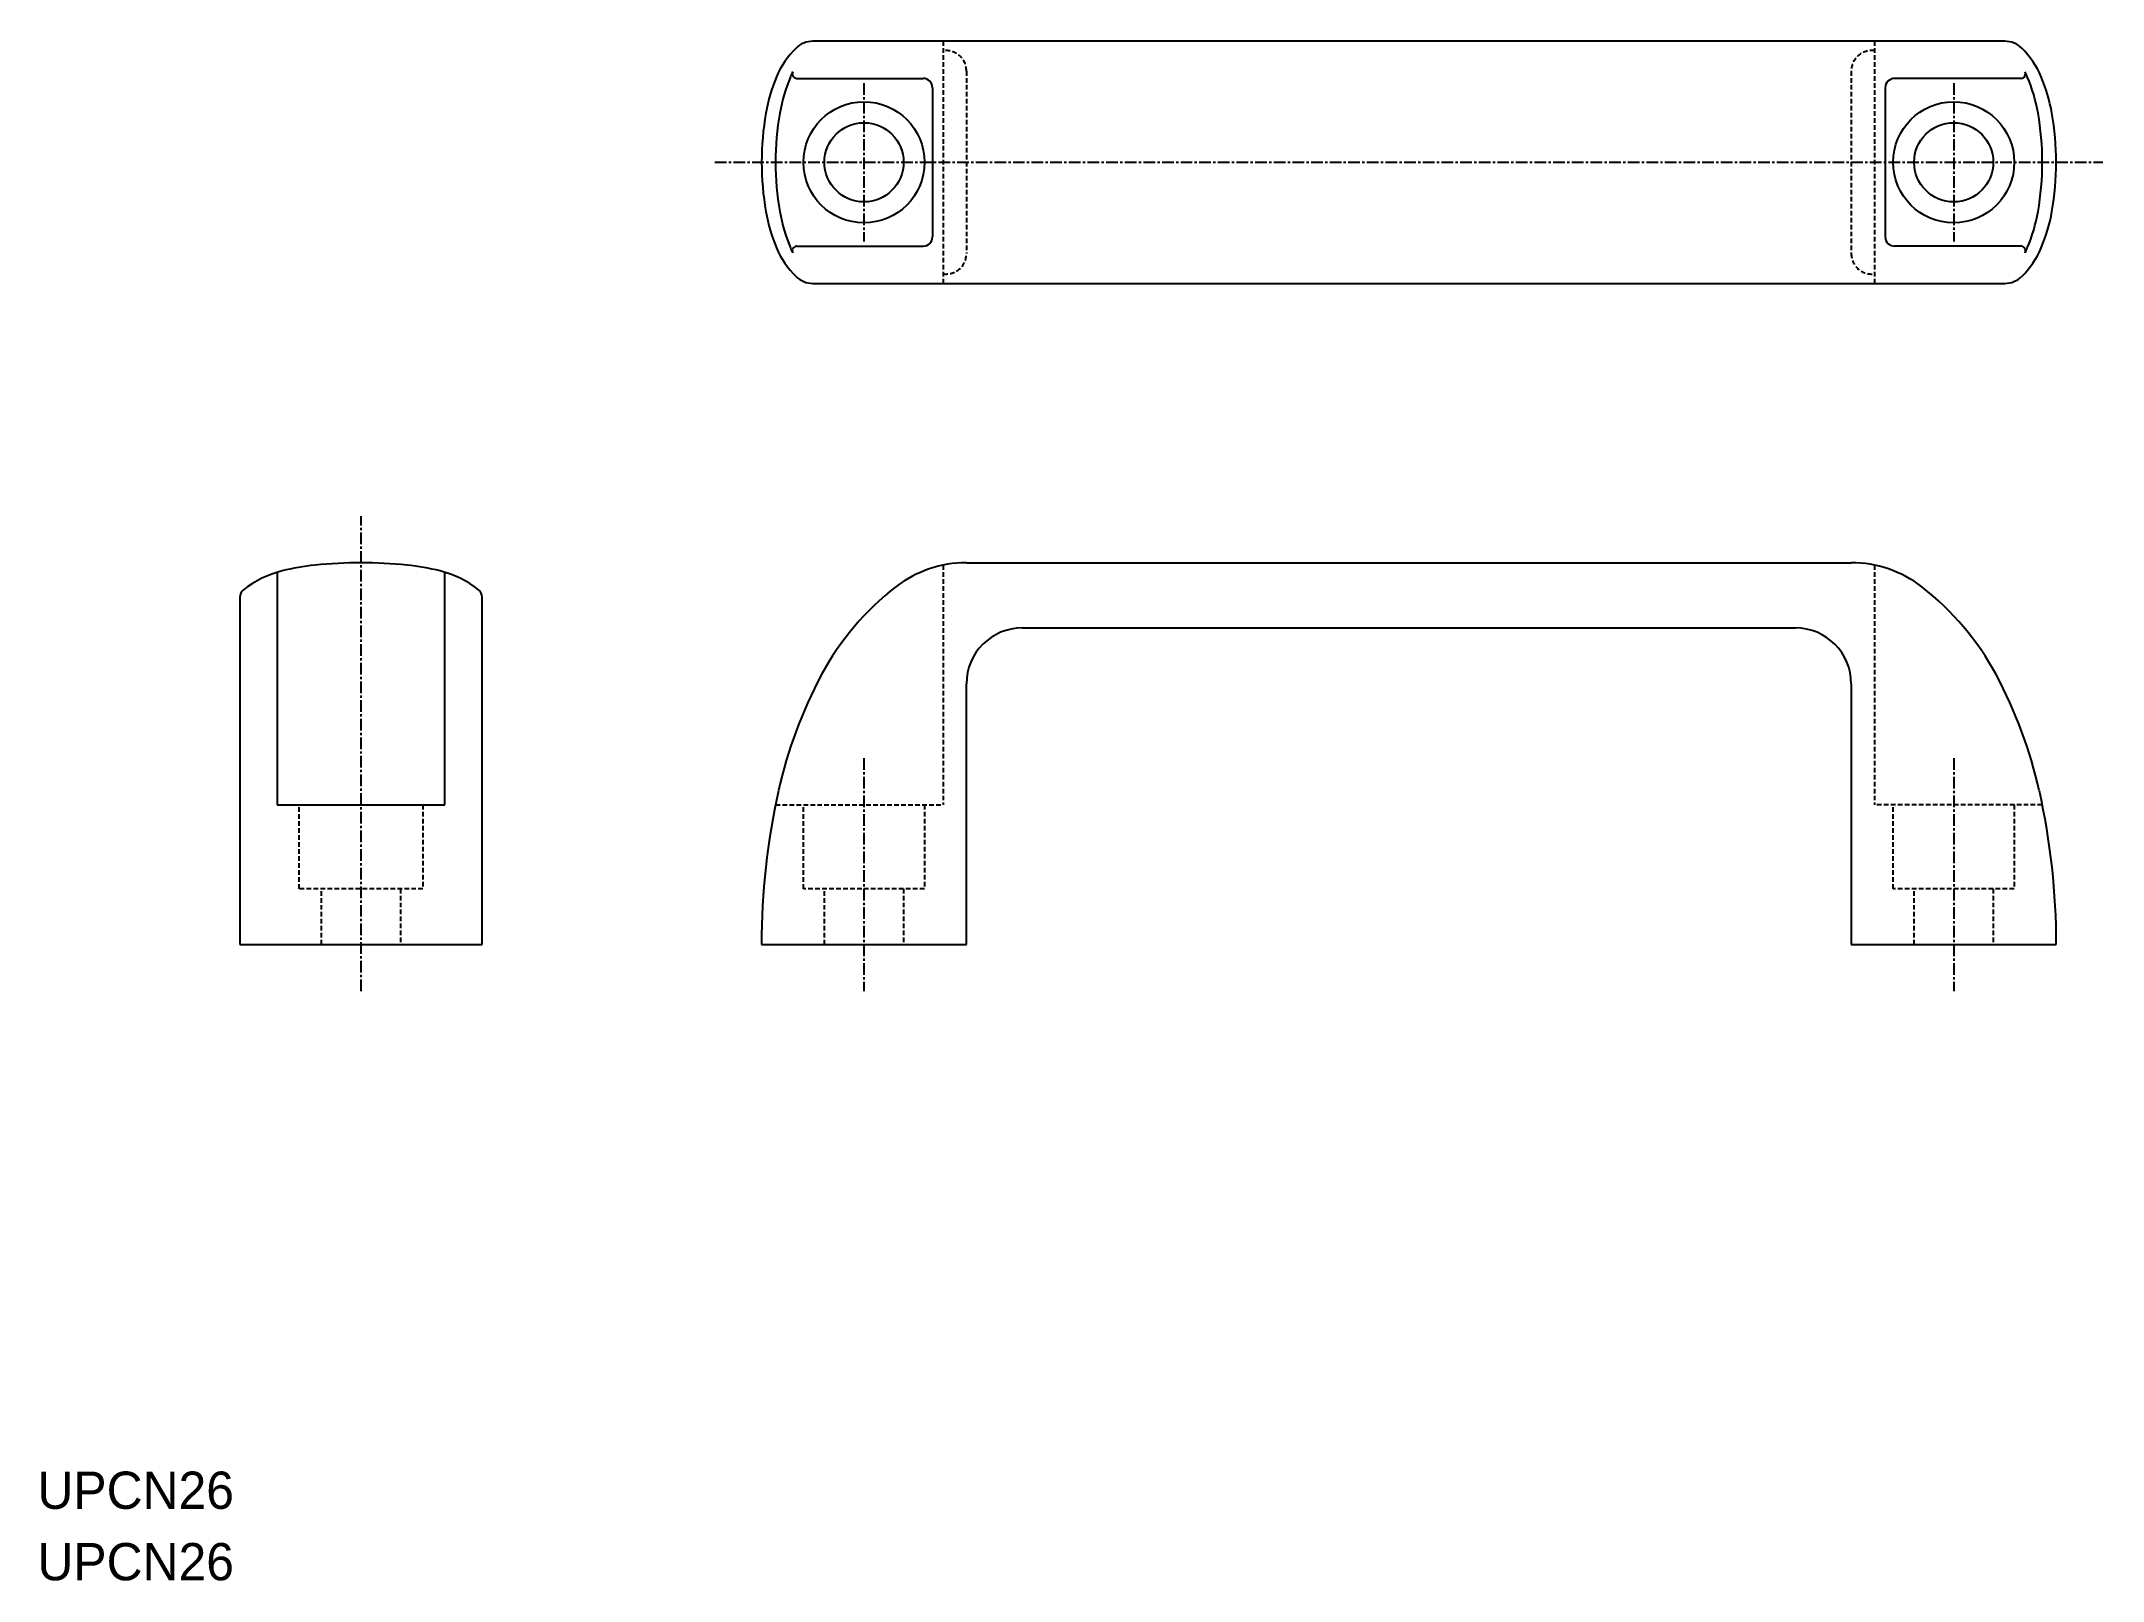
# Model space of a CAD drawing. Extents: x 0 to 222, y 7 to 173.
import ezdxf

# ---------------------------------------------------------------- set-up
doc = ezdxf.new("R2010")
doc.units = 0
doc.linetypes.add('CENTER', pattern=[2, 1.25, -0.25, 0.25, -0.25])
doc.linetypes.add('DASHED', pattern=[0.75, 0.5, -0.25])
doc.layers.get('0').update_dxf_attribs({"linetype": 'CONTINUOUS'})
doc.layers.add('CENTER', color=1, linetype='CENTER')

msp = doc.modelspace()

# ---------------------------------------------------------------- linework, layer by layer
at = {"color": 7, "linetype": 'CONTINUOUS'}
for p, q in [((211.25, 172.59), (83.25, 172.59)), ((81.55, 168.59), (95.1, 168.59)), ((212.96, 168.59), (199.4, 168.59)), ((96.1, 167.59), (96.1, 151.59)), ((198.4, 167.59), (198.4, 151.59)), ((81.55, 150.59), (95.1, 150.59)), ((212.96, 150.59), (199.4, 150.59)), ((83.25, 146.59), (211.25, 146.59)), ((25.75, 115.57), (25.75, 90.59)), ((43.75, 90.59), (43.75, 115.57)), ((99.75, 116.59), (194.75, 116.59)), ((21.75, 112.9), (21.75, 75.59)), ((47.75, 75.59), (47.75, 112.9)), ((105.75, 109.59), (188.75, 109.59)), ((99.75, 75.59), (99.75, 103.59)), ((194.75, 103.59), (194.75, 75.59)), ((25.75, 90.59), (43.75, 90.59)), ((21.75, 75.59), (47.75, 75.59)), ((77.75, 75.59), (99.75, 75.59)), ((83.25, 75.59), (83.25, 75.59)), ((88.75, 75.59), (88.75, 75.59)), ((194.75, 75.59), (216.75, 75.59))]:
    msp.add_line(p, q, dxfattribs=at)
at = {"color": 3, "linetype": 'DASHED'}
for p, q in [((97.25, 172.59), (97.25, 146.59)), ((197.25, 172.59), (197.25, 146.59)), ((99.75, 169.39), (99.75, 149.79)), ((194.75, 169.39), (194.75, 149.79)), ((97.25, 116.33), (97.25, 90.59)), ((197.25, 116.33), (197.25, 90.59)), ((28.1, 81.59), (28.1, 90.59)), ((41.4, 90.59), (41.4, 81.59)), ((79.24, 90.59), (97.25, 90.59)), ((82.25, 81.59), (82.25, 90.59)), ((95.25, 90.59), (95.25, 81.59)), ((215.26, 90.59), (197.25, 90.59)), ((199.25, 81.59), (199.25, 90.59)), ((212.25, 90.59), (212.25, 81.59)), ((41.4, 81.59), (28.1, 81.59)), ((30.5, 75.59), (30.5, 81.59)), ((39, 81.59), (39, 75.59)), ((95.25, 81.59), (82.25, 81.59)), ((84.5, 75.59), (84.5, 81.59)), ((93, 81.59), (93, 75.59)), ((212.25, 81.59), (199.25, 81.59)), ((201.5, 75.59), (201.5, 81.59)), ((210, 81.59), (210, 75.59))]:
    msp.add_line(p, q, dxfattribs=at)
at = {"color": 7, "linetype": 'CONTINUOUS'}
for centre, radius in [((88.75, 159.59), 6.5), ((205.75, 159.59), 6.5), ((88.75, 159.59), 4.25), ((205.75, 159.59), 4.25)]:
    msp.add_circle(centre, radius, dxfattribs=at)
for centre, radius, start, end in [((88.08, 165.09), 9.47, 134.3928, 157.069), ((83.25, 170.02), 2.57, 90.0571, 134.373), ((211.25, 170.02), 2.57, 45.608, 89.9511), ((206.42, 165.09), 9.47, 22.9431, 45.6024), ((95.95, 161.76), 18.01, 157.075, 170.037), ((97.41, 161.78), 17.97, 157.068, 170.06), ((89.57, 165.09), 9.47, 153.534, 157.068), ((81.55, 169.09), 0.5, 153.534, 270), ((95.1, 167.59), 1, 0, 90), ((199.4, 167.59), 1, 90, 180), ((212.96, 169.09), 0.5, 270, 26.4665), ((204.93, 165.09), 9.47, 22.9322, 26.4663), ((197.1, 161.78), 17.97, 9.9398, 22.9321), ((198.59, 161.78), 17.97, 9.9382, 22.9335), ((108.35, 159.6), 30.59, 170.0551, 180.0145), ((109.9, 159.59), 30.65, 170.06, 180), ((184.61, 159.59), 30.65, 0, 9.9398), ((186.05, 159.58), 30.7, 0.0113, 9.9361), ((108.35, 159.58), 30.59, 179.9855, 189.9448), ((109.9, 159.59), 30.65, 180, 189.94), ((184.61, 159.59), 30.65, 350.06, 0), ((186.05, 159.6), 30.7, 350.0638, 359.9887), ((95.94, 157.41), 18, 189.9526, 202.9275), ((97.41, 157.4), 17.97, 189.94, 202.932), ((197.1, 157.4), 17.97, 337.068, 350.06), ((198.61, 157.39), 17.95, 337.0642, 350.072), ((81.55, 150.09), 0.5, 90, 206.466), ((95.1, 151.59), 1, 270, 0), ((199.4, 151.59), 1, 180, 270), ((212.96, 150.09), 0.5, 333.533, 90), ((88.08, 154.09), 9.47, 202.9311, 225.6072), ((89.57, 154.09), 9.47, 202.932, 206.466), ((206.42, 154.09), 9.47, 314.3971, 337.057), ((204.93, 154.09), 9.47, 333.534, 337.068), ((83.25, 149.15), 2.56, 225.5985, 270.0261), ((211.25, 149.15), 2.56, 269.9645, 314.4199), ((28.95, 105), 11.04, 104.036, 128.0729), ((32.44, 90.99), 25.48, 95.9264, 104.0311), ((34.75, 68.64), 47.95, 90, 95.9121), ((34.75, 68.64), 47.95, 84.0879, 90), ((37.06, 90.99), 25.48, 75.969, 84.0724), ((40.56, 105), 11.04, 51.9264, 75.9638), ((99.75, 104.2), 12.39, 90.0083, 127.6631), ((194.75, 104.2), 12.39, 52.3368, 89.9917), ((22.75, 112.9), 1, 128.0729, 180), ((46.75, 112.9), 1, 0, 51.9264), ((110.25, 90.6), 29.57, 127.6631, 151.7834), ((184.24, 90.59), 29.58, 28.219, 52.3299), ((105.75, 103.59), 6, 90, 180), ((188.75, 103.59), 6, 0, 90), ((127.12, 81.55), 48.71, 151.7815, 167.4694), ((167.38, 81.55), 48.71, 12.53, 28.2184), ((153.87, 75.59), 76.12, 167.4652, 180.0049), ((140.58, 75.58), 76.18, 0.0023, 12.5323)]:
    msp.add_arc(centre, radius, start, end, dxfattribs=at)
at = {"color": 3, "linetype": 'DASHED'}
for centre, start, end in [((97.55, 169.39), 0, 97.8375), ((196.95, 169.39), 82.1625, 180), ((97.55, 149.79), 262.1625, 0), ((196.95, 149.79), 180, 277.8375)]:
    msp.add_arc(centre, 2.2, start, end, dxfattribs=at)
at = {"layer": 'CENTER', "color": 1, "linetype": 'CENTER'}
for p, q in [((88.75, 168.09), (88.75, 151.09)), ((205.75, 168.09), (205.75, 151.09)), ((72.75, 159.59), (221.75, 159.59)), ((34.75, 70.59), (34.75, 121.59)), ((88.75, 95.59), (88.75, 70.59)), ((205.75, 95.59), (205.75, 70.59))]:
    msp.add_line(p, q, dxfattribs=at)

# ---------------------------------------------------------------- texts
at = {"color": 7, "linetype": 'CONTINUOUS'}
for p in [(0, 15), (0, 7.33)]:
    msp.add_text('UPCN26', height=4, dxfattribs=at).set_placement(p)

doc.saveas('drawing.dxf')
